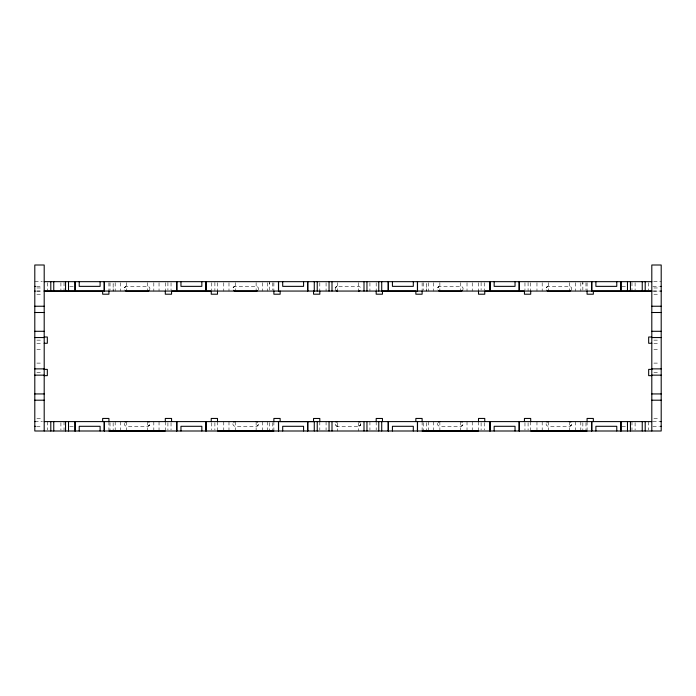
<?xml version="1.0" encoding="UTF-8"?>
<svg xmlns="http://www.w3.org/2000/svg" width="696" height="696" viewBox="0 0 696 696"><rect width="100%" height="100%" fill="white"/><g stroke="black" fill="none" stroke-linecap="round" stroke-linejoin="round"><path stroke-width="0.52" stroke-dasharray="3.48 2.61" d="M113.152 288.709L113.152 291.058L113.152 282.445L113.152 284.012M269.648 284.012L269.648 282.445L269.648 290.014M426.352 288.709L426.352 291.058L426.352 282.445L426.352 284.012M582.848 284.012L582.848 282.445L582.848 290.014M34.8 281.663L42.317 281.663M653.683 281.663L661.2 281.663M36.566 286.404L42.439 286.404M69.748 286.361L74.072 286.361M621.928 286.361L626.252 286.361M652.848 286.361L659.434 286.404M36.888 287.97L42.108 287.97M653.892 287.97L659.112 287.97M36.888 291.058L42.317 291.058M652.848 291.058L661.2 291.058M36.566 291.102L42.439 291.102M653.561 291.102L659.434 291.102M36.888 294.234L42.108 294.234M653.892 294.234L659.112 294.234M36.888 340.144L42.108 340.144M653.892 340.144L659.112 340.144M36.888 343.276L42.108 343.276M653.892 343.276L659.112 343.276M36.888 349.54L42.108 349.54M653.892 349.54L659.112 349.54M36.888 363.112L42.108 363.112M653.892 363.112L659.112 363.112M36.888 372.508L42.108 372.508M653.892 372.508L659.112 372.508M36.888 418.47L42.108 418.47M653.892 418.47L659.112 418.47M34.8 421.602L42.439 421.602M652.848 421.602L661.2 421.602M36.566 426.3L42.439 426.3M69.748 426.3L74.072 426.3M337.56 426.3A2.349 2.349 0 0 1 335.22 423.742A2.349 2.349 0 0 0 337.56 426.3L358.44 426.3A2.349 2.349 0 0 0 360.78 423.742A2.349 2.349 0 0 1 358.44 426.3M621.928 426.3L626.252 426.3M652.848 426.3L659.434 426.3M648.672 282.707L648.672 290.014M648.672 421.602L648.672 429.954M635.1 282.707L635.1 290.014M635.1 422.646L635.1 429.954M631.968 282.445L631.968 291.058M631.968 421.602L631.968 430.058M587.076 282.707L587.076 291.076M587.076 421.602L587.076 429.954M585.98 282.707L585.98 290.014M585.98 422.646L585.98 429.954M582.848 422.646L582.848 429.954M580.812 282.707L580.812 291.058M580.812 421.602L580.812 429.954M575.592 282.707L575.592 291.058M575.592 421.602L575.592 429.954M569.328 282.602L569.328 291.058M569.328 421.602L569.328 430.058M548.448 282.602L548.448 291.058M548.448 421.602L548.448 430.058M542.184 282.707L542.184 291.058M542.184 421.602L542.184 429.954M536.964 282.707L536.964 291.058M536.964 421.602L536.964 429.954M530.7 282.707L530.7 291.058M530.7 421.576L530.7 429.954M528.09 282.445L528.09 291.058M528.09 422.646L528.09 429.954M524.958 282.707L524.958 290.014M524.958 422.646L524.958 429.954M484.242 282.707L484.242 290.014M484.242 422.646L484.242 429.954M481.11 282.445L481.11 290.014M481.11 422.646L481.11 429.954M478.5 282.707L478.5 291.076M478.5 421.602L478.5 429.954M472.236 282.707L472.236 291.058M472.236 421.602L472.236 429.954M467.016 282.707L467.016 291.058M467.016 421.602L467.016 429.954M460.752 282.602L460.752 291.058M460.752 421.602L460.752 430.058M439.872 282.602L439.872 291.058M439.872 421.602L439.872 430.058M433.608 282.707L433.608 291.058M433.608 421.602L433.608 429.954M428.388 282.707L428.388 291.058M428.388 421.602L428.388 429.954M426.352 422.646L426.352 429.954M423.22 282.707L423.22 290.014M423.22 422.646L423.22 429.954M422.124 282.707L422.124 291.058M422.124 421.576L422.124 429.954M376.188 282.707L376.188 291.058M376.188 421.602L376.188 429.954M369.924 282.707L369.924 291.058M369.924 421.602L369.924 429.954M358.44 282.602L358.44 290.119M358.44 422.542L358.44 430.998M337.56 282.602L337.56 290.119M337.56 422.646L337.56 430.998M326.076 282.707L326.076 291.058M326.076 421.602L326.076 429.954M319.812 282.707L319.812 291.058M319.812 421.602L319.812 429.954M273.876 282.707L273.876 291.076M273.876 421.602L273.876 429.954M272.78 282.707L272.78 290.014M272.78 422.646L272.78 429.954M269.648 422.646L269.648 429.954M267.612 282.707L267.612 291.058M267.612 421.602L267.612 429.954M262.392 282.707L262.392 291.058M262.392 421.602L262.392 429.954M256.128 282.602L256.128 291.058M256.128 421.602L256.128 430.058M235.248 282.602L235.248 291.058M235.248 421.602L235.248 430.058M228.984 282.707L228.984 291.058M228.984 421.602L228.984 429.954M223.764 282.707L223.764 291.058M223.764 421.602L223.764 429.954M217.5 282.707L217.5 291.058M217.5 421.576L217.5 429.954M214.89 282.445L214.89 291.058M214.89 422.646L214.89 429.954M211.758 282.707L211.758 290.014M211.758 422.646L211.758 429.954M171.042 282.707L171.042 290.014M171.042 422.646L171.042 429.954M167.91 282.445L167.91 290.014M167.91 422.646L167.91 429.954M165.3 282.707L165.3 291.076M165.3 421.602L165.3 429.954M159.036 282.707L159.036 291.058M159.036 421.602L159.036 429.954M153.816 282.707L153.816 291.058M153.816 421.602L153.816 429.954M147.552 282.602L147.552 291.058M147.552 421.602L147.552 430.058M126.672 282.602L126.672 291.058M126.672 421.602L126.672 430.058M120.408 282.707L120.408 291.058M120.408 421.602L120.408 429.954M115.188 282.707L115.188 291.058M115.188 421.602L115.188 429.954M113.152 422.646L113.152 429.954M110.02 282.707L110.02 290.014M110.02 422.646L110.02 429.954M108.924 282.707L108.924 291.058M108.924 421.576L108.924 429.954M64.032 282.445L64.032 291.058M64.032 421.602L64.032 430.058M60.9 282.707L60.9 290.014M60.9 422.646L60.9 429.954M47.328 282.707L47.328 290.014M47.328 421.602L47.328 429.954M335.472 289.788A2.349 2.349 0 0 1 337.56 286.361L358.44 286.361A2.349 2.349 0 0 1 360.528 289.788M124.41 423.281A2.349 2.349 0 0 0 126.672 426.274L147.552 426.274A2.349 2.349 0 0 0 149.892 423.716M232.908 423.716A2.349 2.349 0 0 0 235.248 426.274L256.128 426.274A2.349 2.349 0 0 0 258.39 423.281M149.64 289.806A2.349 2.349 0 0 0 147.552 286.378L126.672 286.361A2.349 2.349 0 0 0 124.584 289.806M258.216 289.806A2.349 2.349 0 0 0 256.128 286.378L235.248 286.361A2.349 2.349 0 0 0 233.16 289.806M437.61 423.281A2.349 2.349 0 0 0 439.872 426.274L460.752 426.274A2.349 2.349 0 0 0 463.092 423.716M546.108 423.716A2.349 2.349 0 0 0 548.448 426.274L569.328 426.274A2.349 2.349 0 0 0 571.59 423.281M462.84 289.806A2.349 2.349 0 0 0 460.752 286.378L439.872 286.361A2.349 2.349 0 0 0 437.784 289.806M571.416 289.806A2.349 2.349 0 0 0 569.328 286.378L548.448 286.361A2.349 2.349 0 0 0 546.36 289.806M258.312 424.795L256.989 426.109L258.312 424.795M571.512 424.795L570.189 426.109L571.512 424.795M149.736 424.795L148.413 426.109L149.736 424.795M335.898 287.048L335.376 287.84L336.699 286.526L335.898 287.048M360.624 424.812L359.301 426.135L360.624 424.812M462.936 424.795L461.613 426.109L462.936 424.795M125.01 287.065L124.488 287.866L125.811 286.543L125.01 287.065M233.586 287.065L233.064 287.866L234.387 286.543L233.586 287.065M438.21 287.065L437.688 287.866L439.011 286.543L438.21 287.065M546.786 287.065L546.264 287.866L547.587 286.543L546.786 287.065"/><path stroke-width="1.04" d="M44.196 281.663L651.804 281.663M34.8 286.404L35.392 286.404M660.608 286.404L661.2 286.404M44.196 291.058L651.804 291.058M34.8 291.102L35.392 291.102M44.196 291.076L102.66 291.076L102.66 294.208L108.924 294.208L108.924 291.076M651.804 291.076L593.34 291.076L593.34 294.208L587.076 294.208L587.076 291.076M660.608 291.102L661.2 291.102M34.8 306.24L44.196 306.24M651.804 306.24L661.2 306.24M34.8 312.504L44.196 312.504M651.804 312.504L661.2 312.504M34.8 331.296L44.196 331.296M651.804 331.296L661.2 331.296M44.196 337.012L47.328 337.012L47.328 343.276L44.196 343.276M651.804 337.012L648.672 337.012L648.672 343.276L651.804 343.276M34.8 337.56L44.196 337.56M651.804 337.56L661.2 337.56M34.8 368.88L44.196 368.88M651.804 368.88L661.2 368.88M44.196 369.376L47.328 369.376L47.328 375.64L44.196 375.64M651.804 369.376L648.672 369.376L648.672 375.64L651.804 375.64M34.8 375.144L44.196 375.144M651.804 375.144L661.2 375.144M34.8 393.936L44.196 393.936M651.804 393.936L661.2 393.936M34.8 400.2L44.196 400.2M651.804 400.2L661.2 400.2M34.8 421.602L35.392 421.602M44.196 421.602L651.804 421.602M660.608 421.602L661.2 421.602M34.8 426.3L35.392 426.3M660.608 426.3L661.2 426.3M108.924 430.972L165.3 430.972M217.5 430.972L273.876 430.972M422.124 430.972L478.5 430.972M530.7 430.972L587.076 430.972M651.804 430.998L651.804 265.002L661.2 265.002L661.2 430.998L34.8 430.998L34.8 265.002L44.196 265.002L44.196 430.998M645.201 281.663L645.201 291.058M645.201 421.602L645.201 430.998M642.243 281.663L642.243 291.058M642.243 421.602L642.243 430.998M630.437 281.663L630.437 291.058M630.437 421.602L630.437 430.998M627.479 281.663L627.479 291.058M627.479 421.602L627.479 430.998M621.006 281.663L621.006 291.058M621.006 421.602L621.006 430.998M620.875 281.663L620.875 291.058M620.875 421.602L620.875 430.998M616.778 281.663L616.778 286.361L595.898 286.361L595.898 281.663M616.778 430.998L616.778 426.3L595.898 426.3L595.898 430.998M593.34 421.576L593.34 418.444L587.076 418.444L587.076 421.576M591.8 281.663L591.8 291.058M591.8 421.602L591.8 430.998M591.67 281.663L591.67 291.058M591.67 421.602L591.67 430.998M530.7 291.076L530.7 294.208L524.436 294.208L524.436 291.076L484.764 291.076L484.764 294.208L478.5 294.208L478.5 291.076M530.7 421.576L530.7 418.444L524.436 418.444L524.436 421.576M519.268 281.663L519.268 291.058M519.268 421.602L519.268 430.998M519.138 281.663L519.138 291.058M519.138 421.602L519.138 430.998M515.04 281.663L515.04 286.361L494.16 286.361L494.16 281.663M515.04 430.998L515.04 426.3L494.16 426.3L494.16 430.998M490.062 281.663L490.062 291.058M490.062 421.602L490.062 430.998M489.932 281.663L489.932 291.058M489.932 421.602L489.932 430.998M484.764 421.576L484.764 418.444L478.5 418.444L478.5 421.576M422.124 291.076L422.124 294.208L415.86 294.208L415.86 291.076L382.452 291.058L382.452 294.19L376.188 294.19L376.188 291.058M422.124 421.576L422.124 418.444L415.86 418.444L415.86 421.576M417.53 281.663L417.53 291.058M417.53 421.602L417.53 430.998M417.4 281.663L417.4 291.058M417.4 421.602L417.4 430.998M413.302 281.663L413.302 286.361L392.422 286.361L392.422 281.663M413.302 430.998L413.302 426.3L392.422 426.3L392.422 430.998M388.325 281.663L388.325 291.058M388.325 421.602L388.325 430.998M388.194 281.663L388.194 291.058M388.194 421.602L388.194 430.998M382.452 421.602L382.452 418.47L376.188 418.47L376.188 421.602M381.721 281.663L381.721 291.058M381.721 421.602L381.721 430.998M378.763 281.663L378.763 291.058M378.763 421.602L378.763 430.998M366.957 281.663L366.957 291.058M366.957 421.602L366.957 430.998M363.999 281.663L363.999 291.058M363.999 421.602L363.999 430.998M332.001 281.663L332.001 291.058M332.001 421.602L332.001 430.998M329.043 281.663L329.043 291.058M329.043 421.602L329.043 430.998M319.812 291.058L319.812 294.19L313.548 294.19L313.548 291.058M319.812 421.602L319.812 418.47L313.548 418.47L313.548 421.602L280.14 421.576L280.14 418.444L273.876 418.444L273.876 421.576M317.237 281.663L317.237 291.058M317.237 421.602L317.237 430.998M314.279 281.663L314.279 291.058M314.279 421.602L314.279 430.998M307.806 281.663L307.806 291.058M307.806 421.602L307.806 430.998M307.675 281.663L307.675 291.058M307.675 421.602L307.675 430.998M303.578 281.663L303.578 286.361L282.698 286.361L282.698 281.663M303.578 430.998L303.578 426.3L282.698 426.3L282.698 430.998M280.14 291.076L280.14 294.208L273.876 294.208L273.876 291.076M278.6 281.663L278.6 291.058M278.6 421.602L278.6 430.998M278.47 281.663L278.47 291.058M278.47 421.602L278.47 430.998M217.5 291.076L217.5 294.208L211.236 294.208L211.236 291.076L171.564 291.076L171.564 294.208L165.3 294.208L165.3 291.076M217.5 421.576L217.5 418.444L211.236 418.444L211.236 421.576M206.068 281.663L206.068 291.058M206.068 421.602L206.068 430.998M205.938 281.663L205.938 291.058M205.938 421.602L205.938 430.998M201.84 281.663L201.84 286.361L180.96 286.361L180.96 281.663M201.84 430.998L201.84 426.3L180.96 426.3L180.96 430.998M176.862 281.663L176.862 291.058M176.862 421.602L176.862 430.998M176.732 281.663L176.732 291.058M176.732 421.602L176.732 430.998M171.564 421.576L171.564 418.444L165.3 418.444L165.3 421.576M108.924 421.576L108.924 418.444L102.66 418.444L102.66 421.576M104.33 281.663L104.33 291.058M104.33 421.602L104.33 430.998M104.2 281.663L104.2 291.058M104.2 421.602L104.2 430.998M100.102 281.663L100.102 286.361L79.222 286.361L79.222 281.663M100.102 430.998L100.102 426.3L79.222 426.3L79.222 430.998M75.124 281.663L75.124 291.058M75.124 421.602L75.124 430.998M74.994 281.663L74.994 291.058M74.994 421.602L74.994 430.998M68.521 281.663L68.521 291.058M68.521 421.602L68.521 430.998M65.563 281.663L65.563 291.058M65.563 421.602L65.563 430.998M53.757 281.663L53.757 291.058M53.757 421.602L53.757 430.998M50.799 281.663L50.799 291.058M50.799 421.602L50.799 430.998M147.552 421.576A2.349 2.349 0 0 1 149.031 422.107M125.193 422.107A2.349 2.349 0 0 1 126.672 421.576M256.128 421.576A2.349 2.349 0 0 1 257.607 422.107M233.769 422.107A2.349 2.349 0 0 1 235.248 421.576M149.031 290.554A2.349 2.349 0 0 1 147.552 291.076L126.672 291.076A2.349 2.349 0 0 1 125.193 290.554M257.607 290.554A2.349 2.349 0 0 1 256.128 291.076L235.248 291.076A2.349 2.349 0 0 1 233.769 290.554M460.752 421.576A2.349 2.349 0 0 1 462.231 422.107M438.393 422.107A2.349 2.349 0 0 1 439.872 421.576M569.328 421.576A2.349 2.349 0 0 1 570.807 422.107M546.969 422.107A2.349 2.349 0 0 1 548.448 421.576M462.231 290.554A2.349 2.349 0 0 1 460.752 291.076L439.872 291.076A2.349 2.349 0 0 1 438.393 290.554M570.807 290.554A2.349 2.349 0 0 1 569.328 291.076L548.448 291.076A2.349 2.349 0 0 1 546.969 290.554M358.44 421.602A2.349 2.349 0 0 1 359.919 422.124M336.081 422.124A2.349 2.349 0 0 1 337.56 421.602M359.919 290.528A2.349 2.349 0 0 1 358.44 291.058M337.56 291.058A2.349 2.349 0 0 1 336.081 290.528"/></g></svg>
